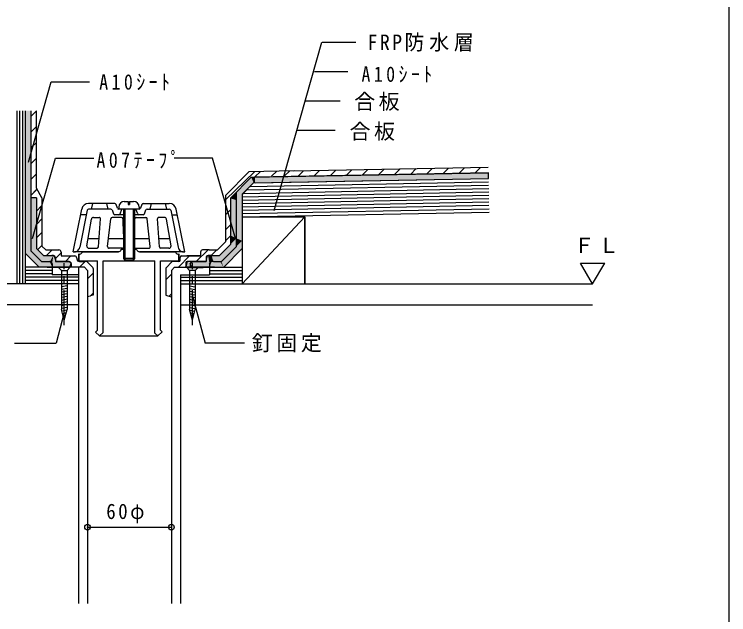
# Model space of a CAD drawing. Units: millimetres, scale not verified. Extents: x -416 to 484, y -609 to 676.
# Drawn here: x -27 to 484, y -229 to 200 of the extents above; entities that cross this region are included whole.
import ezdxf

# ---------------------------------------------------------------- set-up
doc = ezdxf.new("R2010")
doc.units = ezdxf.units.MM
doc.header["$LTSCALE"] = 5
doc.header["$PDMODE"] = 32
doc.header["$PDSIZE"] = 4
doc.linetypes.add('CHAIN1', pattern=[8, 5, -1, 1, -1])
doc.linetypes.add('DASHED1', pattern=[1.8, 1.2, -0.6])
for name, color, linetype in [('0-0_境界寸法', 7, 'Continuous'), ('A-0', 4, 'Continuous'), ('A-9', 9, 'DASHED1'), ('F-0', 2, 'Continuous')]:
    doc.layers.add(name, color=color, linetype=linetype)
doc.styles.add('ＭＳ ゴシック', font='')
doc.styles.get('ＭＳ ゴシック').set_extended_font_data('MS Gothic')

msp = doc.modelspace()

# ---------------------------------------------------------------- linework, layer by layer
at = {"layer": '0-0_境界寸法'}
for p, q in [((135.875, 55.276), (180.874, 55.276)), ((135.875, 53.508), (135.875, 7.244)), ((386.75, 7.244), (378.091, 22.244)), ((378.091, 22.244), (395.41, 22.244)), ((386.75, 7.244), (395.41, 22.244))]:
    msp.add_line(p, q, dxfattribs=at)
at = {"layer": 'A-0'}
for p, q in [((158.786, 59.741), (192.938, 180.326)), ((193.234, 180.242), (217.216, 180.242)), ((187.614, 159.265), (211.596, 159.265)), ((-17.098, 94.406), (-0.793, 151.977)), ((-0.793, 151.977), (26.625, 151.977)), ((181.032, 138.289), (205.975, 138.289)), ((-25.408, 131.251), (-25.408, 7.244)), ((-23.408, 131.251), (-23.408, 7.244)), ((-21.408, 131.251), (-21.408, 7.244)), ((-19.408, 131.251), (-19.408, 30.998)), ((-15.408, 127.251), (-11.408, 131.251)), ((-15.408, 115.937), (-11.408, 119.937)), ((175.092, 117.313), (202.509, 117.313)), ((-15.408, 104.624), (-11.408, 108.623)), ((-15.408, 93.31), (-11.408, 97.31)), ((-14.106, 39.804), (2.199, 97.376)), ((2.199, 97.376), (29.616, 97.376)), ((114.756, 97.376), (87.338, 97.376)), ((131.061, 39.804), (114.756, 97.376)), ((123.874, 67.581), (145.044, 87.692)), ((145.044, 83.902), (149.136, 87.789)), ((156.98, 84.32), (160.675, 88.014)), ((166.004, 84.32), (169.923, 88.239)), ((175.75, 84.253), (179.825, 88.328)), ((187.275, 84.464), (191.35, 88.539)), ((198.8, 84.675), (202.876, 88.751)), ((210.325, 84.887), (214.401, 88.962)), ((221.85, 85.098), (225.926, 89.174)), ((233.375, 85.309), (237.45, 89.385)), ((244.9, 85.521), (248.976, 89.596)), ((256.425, 85.732), (260.501, 89.808)), ((267.95, 85.943), (272.026, 90.019)), ((279.476, 86.155), (283.551, 90.23)), ((291.001, 86.366), (295.076, 90.442)), ((302.525, 86.578), (306.601, 90.653)), ((-15.408, 81.996), (-11.408, 85.996)), ((136.018, 71.452), (144.115, 79.684)), ((139.218, 74.584), (312.305, 77.955)), ((141.667, 77.032), (312.259, 80.355)), ((-15.408, 70.682), (-10.997, 75.093)), ((-15.408, 70.682), (-11.408, 74.683)), ((135.875, 69.717), (312.399, 73.156)), ((136.77, 72.135), (312.352, 75.556)), ((-11.408, 68.876), (-15.408, 68.876)), ((127.874, 41.915), (127.874, 68.467)), ((131.875, 34.187), (131.875, 67.239)), ((135.875, 71.594), (135.875, 16.903)), ((135.875, 64.916), (312.492, 68.357)), ((-11.408, 59.369), (-7.408, 63.369)), ((-11.408, 59.369), (-7.408, 63.369)), ((44.665, 64.859), (25.957, 64.859)), ((28.858, 64.859), (27.858, 60.858)), ((38.858, 64.859), (39.858, 60.858)), ((46.614, 61.507), (45.601, 64.21)), ((64.115, 64.21), (63.101, 61.507)), ((65.051, 64.859), (83.759, 64.859)), ((70.858, 64.859), (69.858, 60.858)), ((80.858, 64.859), (81.858, 60.858)), ((135.875, 62.516), (312.539, 65.958)), ((135.875, 60.116), (312.586, 63.558)), ((14.957, 30.355), (21.054, 60.839)), ((24.977, 60.054), (19.664, 33.493)), ((24.337, 56.858), (20.258, 56.858)), ((41.893, 60.858), (25.957, 60.858)), ((42.83, 60.209), (43.843, 57.507)), ((50.858, 56.858), (44.779, 56.858)), ((62.165, 60.858), (47.551, 60.858)), ((48.601, 57.507), (49.858, 60.858)), ((64.937, 56.858), (58.858, 56.858)), ((61.115, 57.507), (59.858, 60.858)), ((65.874, 57.507), (66.887, 60.209)), ((67.823, 60.858), (83.759, 60.858)), ((84.739, 60.054), (90.052, 33.493)), ((85.379, 56.858), (89.458, 56.858)), ((94.759, 30.355), (88.662, 60.839)), ((123.874, 56.845), (127.874, 60.644)), ((135.875, 57.715), (312.633, 61.159)), ((-7.494, 53.769), (-11.408, 49.855)), ((24.74, 34.607), (27.99, 53.606)), ((29.468, 54.853), (33.489, 54.853)), ((32.995, 33.779), (34.486, 53.779)), ((39.605, 33.964), (41.821, 53.964)), ((49.633, 54.853), (42.815, 54.853)), ((50.858, 43.128), (50.633, 53.875)), ((58.858, 43.128), (59.082, 53.875)), ((60.083, 54.853), (66.901, 54.853)), ((70.112, 33.964), (67.895, 53.964)), ((76.721, 33.779), (75.23, 53.779)), ((80.248, 54.853), (76.227, 54.853)), ((84.976, 34.607), (81.726, 53.606)), ((180.874, 55.276), (135.875, 7.244)), ((123.874, 46.108), (127.874, 49.908)), ((-7.58, 44.17), (-11.408, 40.342)), ((123.967, 38.062), (127.833, 41.928)), ((25.638, 39.858), (33.448, 39.858)), ((40.258, 39.858), (50.858, 39.858)), ((58.858, 39.858), (69.458, 39.858)), ((76.268, 39.858), (84.078, 39.858)), ((119.614, 27.583), (127.874, 35.843)), ((-15.408, 30.998), (-7.729, 23.318)), ((-6.364, 27.611), (-11.408, 32.655)), ((-10.495, 31.742), (-7.667, 34.57)), ((-4.162, 27.611), (-0.173, 31.6)), ((26.219, 32.854), (31.998, 32.854)), ((50.052, 32.854), (40.599, 32.854)), ((59.664, 32.854), (69.118, 32.854)), ((83.497, 32.854), (77.718, 32.854)), ((103.015, 23.332), (111.234, 31.551)), ((113.588, 27.41), (117.789, 31.611)), ((121.005, 23.318), (131.875, 34.187)), ((0.778, 27.611), (-0.293, 27.611)), ((2.27, 25.594), (6.271, 29.594)), ((9.366, 23.318), (13.366, 27.318)), ((47.297, 30.281), (15.92, 30.281)), ((93.797, 30.281), (62.42, 30.281)), ((90.218, 19.318), (98.219, 27.318)), ((111.542, 27.611), (112.613, 27.611)), ((119.293, 27.904), (119.293, 27.904)), ((-2.364, 23.611), (-2.364, 23.611)), ((-0.214, 21.742), (-1.715, 23.242)), ((12.04, 23.318), (2.278, 23.318)), ((12.04, 23.311), (5.811, 23.311)), ((19.508, 19.318), (23.508, 23.318)), ((109.277, 23.318), (96.547, 23.318)), ((100.28, 23.318), (110.042, 23.318)), ((100.28, 23.311), (106.509, 23.311)), ((110.23, 23.857), (109.984, 23.611)), ((112.534, 21.742), (114.034, 23.242)), ((114.684, 23.611), (114.684, 23.611)), ((115.292, 23.262), (115.32, 23.29)), ((120.657, 23.611), (120.657, 23.611)), ((-0.214, 16.903), (-19.408, 16.903)), ((4.447, 19.318), (4.447, 19.018)), ((4.447, 19.318), (12.647, 19.318)), ((6.497, 16.968), (4.447, 19.018)), ((6.497, 16.968), (10.597, 16.968)), ((6.497, 16.968), (6.497, -11.031)), ((10.597, 16.968), (12.647, 19.018)), ((10.597, 16.968), (10.597, -11.031)), ((104.401, 19.318), (96.201, 19.318)), ((98.252, 16.968), (96.201, 19.018)), ((102.352, 16.968), (98.252, 16.968)), ((98.252, 16.968), (98.252, -11.031)), ((107.873, 19.318), (99.673, 19.318)), ((102.352, 16.968), (104.401, 19.018)), ((102.352, 16.968), (102.352, -11.031)), ((104.401, 19.318), (104.401, 19.018)), ((107.873, 19.318), (107.873, 19.018)), ((112.534, 16.903), (135.875, 16.903)), ((-0.214, 14.488), (-19.408, 14.488)), ((18.737, 12.073), (-19.408, 12.073)), ((25.237, 10.905), (29.237, 14.905)), ((81.237, 10.336), (85.237, 14.336)), ((91.737, 12.073), (135.875, 12.073)), ((112.534, 14.488), (135.875, 14.488)), ((18.737, 9.659), (-19.408, 9.659)), ((8.547, 7.559), (6.497, 7.15)), ((10.597, 6.029), (6.497, 5.211)), ((91.737, 9.659), (135.875, 9.659)), ((98.252, 6.029), (102.352, 5.211)), ((100.301, 7.559), (102.352, 7.15)), ((135.875, 9.659), (135.875, 7.244)), ((10.597, 4.09), (6.497, 3.273)), ((10.597, 2.151), (6.497, 1.334)), ((10.597, 0.212), (6.497, -0.605)), ((27.099, -1.375), (29.237, 0.763)), ((83.606, -1.437), (85.237, 0.194)), ((98.252, 4.09), (102.352, 3.273)), ((98.252, 2.151), (102.352, 1.334)), ((98.252, 0.212), (102.352, -0.605)), ((99.838, 0.347), (109.332, -35.082)), ((10.597, -1.727), (6.497, -2.544)), ((10.597, -3.665), (6.497, -4.483)), ((98.252, -1.727), (102.352, -2.544)), ((98.252, -3.665), (102.352, -4.483)), ((10.597, -5.604), (6.497, -6.422)), ((10.597, -7.543), (6.497, -8.361)), ((10.597, -9.482), (6.497, -10.3)), ((98.252, -5.604), (102.352, -6.422)), ((98.252, -7.543), (102.352, -8.361)), ((98.252, -9.482), (102.352, -10.3)), ((8.547, -13.189), (2.681, -35.082)), ((8.547, -18.682), (6.497, -11.031)), ((10.487, -11.443), (6.804, -12.177)), ((9.938, -13.491), (7.297, -14.018)), ((8.547, -18.682), (10.597, -11.031)), ((100.301, -18.682), (98.252, -11.031)), ((98.362, -11.443), (102.044, -12.177)), ((98.911, -13.491), (101.551, -14.018)), ((100.301, -18.682), (102.352, -11.031)), ((9.389, -15.539), (7.79, -15.858)), ((99.459, -15.539), (101.058, -15.858)), ((-27.025, -35.082), (2.681, -35.082)), ((137.499, -35.082), (109.332, -35.082)), ((25.237, -166.824), (85.237, -166.824))]:
    msp.add_line(p, q, dxfattribs=at)
at = {"layer": 'A-0', "color": 3}
for p, q in [((-19.408, 131.251), (-19.408, 7.244)), ((-15.408, 131.251), (-15.408, 30.998)), ((142.397, 83.641), (312.135, 86.754)), ((144.115, 79.684), (312.212, 82.754)), ((135.875, 71.306), (144.115, 79.684)), ((131.875, 39.844), (131.875, 72.944)), ((-11.408, 68.876), (-11.408, 32.655)), ((135.875, 67.317), (312.446, 70.757)), ((135.874, 55.315), (312.68, 58.759)), ((180.874, 55.276), (180.874, 7.244)), ((-7.729, 23.318), (-15.408, 30.998)), ((49.237, 31.797), (49.358, 32.282)), ((49.358, 32.282), (50.858, 32.282)), ((58.858, 32.282), (60.358, 32.282)), ((60.479, 31.797), (60.358, 32.282)), ((-19.408, 29.341), (-9.385, 19.318)), ((19.095, 23.781), (19.095, 28.886)), ((21.308, 29.854), (21.404, 30.281)), ((21.404, 30.281), (47.297, 30.281)), ((62.42, 30.281), (88.311, 30.281)), ((88.408, 29.854), (88.311, 30.281)), ((90.621, 23.781), (90.621, 28.886)), ((19.095, 23.781), (32.358, 23.781)), ((19.54, 23.318), (22.929, 23.318)), ((36.348, 23.781), (73.368, 23.781)), ((73.368, -27.872), (73.368, 23.781)), ((77.358, 23.781), (90.621, 23.781)), ((77.358, -25.719), (77.358, 23.781)), ((-0.214, 19.318), (-19.408, 19.318)), ((-0.214, 19.318), (-0.214, 19.242)), ((22.929, 19.318), (-0.214, 19.318)), ((-0.214, 19.242), (-0.214, 13.818)), ((18.737, 19.243), (18.737, -221.406)), ((25.237, 17.011), (25.237, -20.822)), ((25.237, 17.011), (25.237, -221.406)), ((85.237, 17.011), (87.545, 19.318)), ((85.237, 17.011), (85.237, -20.822)), ((85.237, 17.011), (85.237, -221.406)), ((112.534, 19.318), (135.875, 19.318)), ((112.534, 19.318), (112.534, 19.242)), ((18.737, 13.818), (-0.214, 13.818)), ((91.737, 13.818), (112.534, 13.818)), ((91.737, 13.818), (112.534, 13.818)), ((91.737, 13.818), (91.737, -221.406)), ((18.737, 7.244), (-39.408, 7.244)), ((91.737, 7.244), (386.75, 7.244)), ((18.737, -7.757), (-39.408, -7.757)), ((91.737, -7.757), (386.75, -7.757)), ((30.926, -27.15), (33.755, -29.979)), ((33.755, -29.979), (75.475, -29.979)), ((75.475, -29.979), (73.368, -27.872)), ((78.547, -26.907), (75.475, -29.979)), ((78.547, -26.907), (77.358, -25.719))]:
    msp.add_line(p, q, dxfattribs=at)
at = {"layer": 'A-0', "color": 2}
for p, q in [((-11.408, 75.804), (-11.408, 131.251)), ((172.297, 88.19), (312.061, 90.753)), ((142.397, 83.641), (127.874, 68.876)), ((-7.408, 68.876), (-11.408, 75.804)), ((-7.408, 68.876), (-7.408, 34.312)), ((123.874, 70.105), (123.874, 37.328)), ((127.874, 35.843), (127.874, 68.876)), ((123.899, 37.304), (118.206, 31.611)), ((-6.364, 27.611), (-11.408, 32.655)), ((-4.707, 31.611), (-7.408, 34.312)), ((-4.707, 31.611), (4.752, 31.611)), ((112.328, 31.611), (107.567, 31.611)), ((112.272, 31.611), (118.206, 31.611)), ((122.662, 19.318), (135.875, 32.53)), ((-6.364, 27.611), (0.778, 27.611)), ((2.278, 26.111), (2.278, 23.318)), ((6.225, 30.111), (6.225, 27.318)), ((6.225, 27.318), (16.041, 27.318)), ((17.541, 25.818), (17.541, 25.318)), ((19.095, 28.782), (19.095, 23.781)), ((90.621, 28.782), (90.621, 23.781)), ((91.523, 24.318), (91.523, 26.318)), ((92.522, 27.318), (106.095, 27.318)), ((106.095, 27.318), (96.279, 27.318)), ((106.095, 30.111), (106.095, 27.318)), ((110.042, 26.111), (110.042, 23.318)), ((113.984, 27.611), (111.542, 27.611)), ((-7.729, 23.318), (-1.715, 23.318)), ((-0.214, 21.742), (-0.214, 19.242)), ((2.278, 23.318), (12.04, 23.318)), ((13.541, 21.818), (13.541, 19.318)), ((24.172, 23.318), (19.54, 23.318)), ((28.944, 18.96), (24.88, 23.025)), ((81.237, 18.667), (85.888, 23.318)), ((90.522, 23.318), (85.888, 23.318)), ((95.546, 22.318), (95.546, 19.437)), ((109.277, 23.318), (96.547, 23.318)), ((98.779, 21.818), (98.779, 19.318)), ((110.042, 23.318), (100.28, 23.318)), ((112.534, 21.742), (112.534, 19.242)), ((115.306, 23.318), (114.034, 23.318)), ((115.292, 23.262), (115.348, 23.318)), ((115.292, 23.318), (121.005, 23.318)), ((22.929, 19.318), (25.237, 17.011)), ((29.237, 18.253), (29.237, -0.802)), ((81.237, 18.667), (81.237, -0.802)), ((81.237, -0.802), (85.171, -1.856))]:
    msp.add_line(p, q, dxfattribs=at)
at = {"layer": 'A-0', "color": 7}
for p, q in [((312.135, 86.754), (145.121, 83.691)), ((47.551, 62.258), (47.551, 60.858)), ((51.551, 66.259), (54.358, 66.259)), ((54.358, 66.259), (54.358, 64.259)), ((54.358, 64.259), (55.358, 64.259)), ((55.358, 66.259), (55.358, 64.259)), ((55.358, 66.259), (58.165, 66.259)), ((62.165, 62.258), (62.165, 60.858)), ((50.858, 60.858), (50.858, 25.411)), ((51.858, 60.858), (51.858, 24.411)), ((57.858, 60.858), (57.858, 24.411)), ((58.858, 60.858), (58.858, 25.411)), ((180.874, 7.244), (180.874, 55.276)), ((18.737, 13.818), (18.737, 1.818)), ((91.737, 13.818), (91.737, 1.818))]:
    msp.add_line(p, q, dxfattribs=at)
at = {"layer": 'A-0', "linetype": 'CHAIN1'}
for p, q in [((8.547, -22.252), (8.547, 22.097)), ((100.301, -22.252), (100.301, 22.097))]:
    msp.add_line(p, q, dxfattribs=at)
at = {"layer": 'A-0', "color": 2}
for points in [[(173.084, 88.206), (140.693, 87.613), (124.161, 70.806)], [(113.928, 27.611), (119.642, 27.611), (127.874, 35.843)], [(110.23, 23.857), (109.984, 23.611), (109.984, 23.611)], [(29.237, -0.802), (27.238, -1.338), (27.112, -1.371), (25.291, -1.859)]]:
    msp.add_lwpolyline(points, dxfattribs=at)
at = {"layer": 'A-0', "color": 7}
for points in [[(145.121, 79.692), (312.212, 82.754), (312.135, 86.754)], [(58.858, 25.411), (50.858, 25.411), (51.858, 24.411)], [(58.858, 25.411), (57.858, 24.411), (51.858, 24.411)]]:
    msp.add_lwpolyline(points, dxfattribs=at)
at = {"layer": 'A-0'}
for points in [[(-3.728, 19.318), (12.647, 19.318), (13.541, 21.818), (12.04, 23.318)], [(96.547, 23.318), (95.546, 19.437), (111.348, 19.318)], [(116.048, 19.318), (99.673, 19.318), (98.779, 21.818), (100.28, 23.318)], [(12.647, 19.318), (12.647, 19.018), (4.447, 19.018)], [(96.201, 19.318), (96.201, 19.018), (104.401, 19.018)], [(99.673, 19.318), (99.673, 19.018), (107.873, 19.018)]]:
    msp.add_lwpolyline(points, dxfattribs=at)
at = {"layer": 'A-0', "color": 3}
for points in [[(30.926, -27.15), (32.358, -25.719), (32.358, 23.781)], [(33.755, -29.979), (36.348, -27.386), (36.348, 23.781)], [(87.545, 19.318), (112.534, 19.318), (112.534, 13.818)]]:
    msp.add_lwpolyline(points, dxfattribs=at)
at = {"layer": 'A-0'}
msp.add_lwpolyline([(96.547, 23.318), (95.546, 22.318), (95.546, 19.437)], close=True, dxfattribs=at)
at = {"layer": 'A-0', "color": 2}
for centre, radius, start, end in [((124.875, 70.105), 1, 135.47351, 180), ((4.725, 30.111), 1.5, 0, 90), ((107.595, 30.111), 1.5, 90, 180), ((0.778, 26.111), 1.5, 0, 90), ((16.041, 25.818), 1.5, 0, 90), ((92.522, 26.318), 1, 90, 180), ((111.542, 26.111), 1.5, 90, 180), ((-1.715, 21.742), 1.5, 0, 90), ((12.04, 21.818), 1.5, 0, 90), ((19.54, 25.318), 2, 180, 270), ((24.172, 22.318), 1, 45, 90), ((90.522, 24.318), 1, 270, 0), ((96.547, 22.318), 1, 90, 180), ((100.28, 21.818), 1.5, 90, 180), ((109.277, 24.318), 1, 270, 315), ((114.034, 21.742), 1.5, 90, 180), ((28.237, 18.253), 1, 359.99998, 45)]:
    msp.add_arc(centre, radius, start, end, dxfattribs=at)
at = {"layer": 'A-0'}
for centre, radius, start, end in [((25.957, 59.858), 5, 90, 168.68973), ((44.665, 63.858), 1, 20.55605, 90), ((47.551, 61.858), 1, 200.55505, 270), ((62.165, 61.858), 1, 270, 339.44395), ((65.051, 63.858), 1, 90, 159.44495), ((83.759, 59.858), 5, 11.31027, 90), ((25.957, 59.858), 1, 90, 168.69006), ((41.893, 59.858), 1, 20.55505, 90), ((44.779, 57.859), 1, 200.55603, 270), ((47.665, 57.859), 1, 270, 339.44395), ((62.051, 57.859), 1, 200.55603, 270), ((64.937, 57.859), 1, 270, 339.44495), ((67.823, 59.858), 1, 90, 159.44395), ((83.759, 59.858), 1, 11.30994, 90), ((29.468, 53.354), 1.5, 90, 170.29597), ((33.489, 53.854), 1, 355.73439, 90), ((42.815, 53.854), 1, 90, 173.67554), ((49.633, 53.854), 1, 1.19946, 90), ((60.083, 53.854), 1, 90, 178.80054), ((66.901, 53.854), 1, 6.32446, 90), ((76.227, 53.854), 1, 90, 184.26561), ((80.248, 53.354), 1.5, 9.70403, 90), ((15.742, 34.278), 4, 258.68867, 348.68979), ((26.219, 34.354), 1.5, 170.29622, 270), ((31.998, 33.853), 1, 270, 355.73439), ((40.599, 33.853), 1, 173.67661, 270), ((50.052, 33.853), 1, 270, 323.73279), ((59.664, 33.853), 1, 216.26721, 270), ((69.118, 33.853), 1, 270, 6.32339), ((77.718, 33.853), 1, 184.26561, 270), ((83.497, 34.354), 1.5, 270, 9.70378), ((93.975, 34.278), 4, 191.31021, 281.31131)]:
    msp.add_arc(centre, radius, start, end, dxfattribs=at)
at = {"layer": 'A-0', "color": 7}
for centre, start, end in [((51.551, 62.258), 90, 180), ((58.165, 62.258), 0, 90)]:
    msp.add_arc(centre, 4, start, end, dxfattribs=at)
at = {"layer": 'A-0', "color": 3}
for centre, radius, start, end in [((47.297, 32.282), 2, 270, 345.96341), ((62.42, 32.282), 2, 194.03659, 270), ((19.845, 30.185), 1.5, 240.00026, 347.23244), ((89.871, 30.185), 1.5, 192.76756, 299.99974)]:
    msp.add_arc(centre, radius, start, end, dxfattribs=at)
at = {"layer": 'A-0'}
for p in [(25.237, -166.824), (85.237, -166.824)]:
    msp.add_point(p, dxfattribs=at)
at = {"layer": 'A-0', "color": 7}
for points in [[(-15.408, 131.251), (-19.408, 131.251), (-19.408, 29.341)], [(-19.408, 29.341), (-15.408, 30.998), (-15.408, 131.251)], [(144.115, 79.684), (142.397, 83.641), (131.875, 72.944)], [(144.115, 79.684), (145.121, 83.691), (142.397, 83.641)], [(144.115, 79.684), (145.121, 79.702), (145.121, 83.691)], [(131.875, 72.944), (135.875, 71.306), (144.115, 79.684)], [(131.875, 72.944), (131.875, 39.844), (135.875, 38.187)], [(131.875, 72.944), (135.875, 38.187), (135.875, 71.306)], [(122.662, 19.318), (135.875, 38.187), (121.005, 23.318)], [(122.662, 19.318), (135.875, 32.53), (135.875, 38.187)], [(135.875, 38.187), (131.875, 39.844), (131.875, 34.187)], [(-19.408, 29.341), (-7.729, 23.318), (-15.408, 30.998)], [(-19.408, 29.341), (-9.385, 19.318), (-0.214, 19.318)], [(-19.408, 29.341), (-0.214, 19.318), (-7.729, 23.318)], [(-0.214, 19.318), (-1.715, 23.242), (-7.729, 23.318)], [(-6.449, 23.312), (-1.574, 23.242), (-1.715, 23.318)], [(-0.214, 19.318), (-0.215, 21.742), (-1.715, 23.242)], [(-0.215, 21.742), (-1.715, 23.242), (-0.207, 21.788), (-0.22, 22.001)], [(-1.715, 23.242), (-1.574, 23.242), (-0.22, 22.001), (-0.47, 22.553)], [(-1.574, 23.242), (-1.097, 23.155), (-0.47, 22.553), (-0.759, 22.879)], [(112.534, 21.742), (114.034, 23.242), (112.527, 21.788), (112.539, 22.001)], [(112.527, 21.788), (112.534, 19.318), (114.034, 23.242)], [(112.534, 19.318), (114.034, 23.242), (120.049, 23.318)], [(120.049, 23.318), (112.534, 19.318), (122.662, 19.318)], [(114.034, 23.242), (113.894, 23.242), (112.539, 22.001), (112.79, 22.553)], [(113.894, 23.242), (113.417, 23.155), (112.79, 22.553), (113.079, 22.879)], [(118.769, 23.312), (113.894, 23.242), (114.034, 23.318)], [(122.662, 19.318), (121.005, 23.318), (120.049, 23.318)]]:
    msp.add_solid(points, dxfattribs=at)
at = {"layer": 'A-0', "color": 9}
for points in [[(127.874, 68.876), (131.875, 67.239), (131.875, 72.944)], [(-15.408, 30.998), (-11.408, 32.655), (-15.408, 68.876), (-11.408, 68.876)], [(131.875, 39.844), (127.874, 41.887), (127.874, 35.843)], [(119.614, 27.583), (121.005, 23.318), (131.875, 39.844)], [(121.005, 23.318), (131.875, 34.187), (131.875, 39.844)], [(-6.364, 27.611), (-11.408, 32.655), (-15.408, 30.998)], [(-15.408, 30.998), (-7.729, 23.318), (-1.715, 23.318)], [(-6.364, 27.611), (-15.408, 30.998), (-1.715, 23.318)], [(-1.715, 23.318), (0.778, 27.611), (-6.364, 27.611)], [(0.778, 27.611), (-1.715, 23.318), (-0.881, 23.015)], [(0.778, 27.611), (-0.881, 23.015), (-0.413, 22.509)], [(0.778, 27.611), (-0.413, 22.509), (-0.236, 22.06)], [(0.778, 27.611), (-0.236, 22.06), (-0.214, 21.742)], [(-0.214, 19.318), (2.278, 23.318), (0.778, 27.611)], [(0.778, 27.611), (-0.214, 21.742), (-0.214, 19.318)], [(0.778, 27.611), (2.278, 23.318), (1.371, 27.455), (1.674, 27.304)], [(2.278, 23.318), (2.278, 26.111), (1.674, 27.304), (2.003, 26.949)], [(2.278, 26.111), (2.256, 26.494), (2.003, 26.949)], [(112.534, 19.318), (110.042, 23.318), (111.542, 27.611)], [(111.542, 27.611), (110.042, 23.318), (110.949, 27.455), (110.646, 27.304)], [(110.042, 23.318), (110.042, 26.111), (110.646, 27.304), (110.317, 26.949)], [(110.042, 26.111), (110.064, 26.494), (110.317, 26.949)], [(111.542, 27.611), (114.034, 23.318), (113.201, 23.015)], [(111.542, 27.611), (113.201, 23.015), (112.733, 22.509)], [(111.542, 27.611), (112.733, 22.509), (112.556, 22.06)], [(111.542, 27.611), (112.556, 22.06), (112.534, 21.742)], [(111.542, 27.611), (112.534, 21.742), (112.534, 19.318)], [(111.542, 27.611), (114.034, 23.318), (115.348, 23.318)], [(115.348, 23.318), (113.984, 27.611), (111.542, 27.611)], [(113.928, 27.611), (115.348, 23.318), (121.005, 23.318)], [(119.614, 27.583), (113.928, 27.611), (121.005, 23.318)], [(-0.214, 19.318), (13.541, 21.818), (12.04, 23.318)], [(-0.214, 19.318), (12.04, 23.318), (2.278, 23.318)], [(-0.214, 19.318), (13.541, 19.318), (13.541, 21.818)], [(12.04, 23.318), (13.54, 21.818), (12.407, 23.275), (12.698, 23.165)], [(13.54, 21.818), (13.469, 22.292), (12.698, 23.165), (13.036, 22.952)], [(13.469, 22.292), (13.28, 22.693), (13.036, 22.952)], [(112.534, 19.318), (98.779, 21.818), (100.28, 23.318)], [(112.534, 19.318), (98.779, 19.318), (98.779, 21.818)], [(100.28, 23.318), (98.78, 21.818), (99.913, 23.275), (99.622, 23.165)], [(98.78, 21.818), (98.851, 22.292), (99.622, 23.165), (99.283, 22.952)], [(98.851, 22.292), (99.04, 22.693), (99.283, 22.952)], [(112.534, 19.318), (100.28, 23.318), (110.042, 23.318)]]:
    msp.add_solid(points, dxfattribs=at)
at = {"layer": 'A-9', "color": 7}
msp.add_solid([(145.121, 83.691), (145.121, 79.702), (312.135, 86.754), (312.212, 82.754)], dxfattribs=at)
at = {"layer": 'A-9'}
for points in [[(127.874, 68.876), (127.874, 68.467), (131.875, 67.239)], [(127.874, 68.467), (131.875, 67.239), (127.874, 41.915), (131.875, 39.844)], [(95.546, 19.437), (96.547, 23.318), (111.348, 19.318), (109.277, 23.318)], [(95.546, 19.437), (95.546, 22.318), (96.547, 23.318)], [(95.547, 22.318), (96.547, 23.318), (95.572, 22.556), (95.696, 22.853)], [(96.547, 23.318), (96.419, 23.309), (95.696, 22.853), (95.948, 23.121)], [(96.419, 23.309), (96.231, 23.259), (95.948, 23.121)]]:
    msp.add_solid(points, dxfattribs=at)
at = {"layer": 'F-0'}
msp.add_lwpolyline([(-415.821, -608.833), (-415.821, 676.167), (484.178, 676.167), (484.178, -608.833)], close=True, dxfattribs=at)

# ---------------------------------------------------------------- texts
at = {"layer": '0-0_境界寸法', "insert": (373.213, 29.479), "char_height": 11, "attachment_point": 7, "style": 'ＭＳ ゴシック'}
msp.add_mtext('\\T1.17;ＦＬ', dxfattribs=at)
at = {"layer": 'A-0', "color": 7, "char_height": 11, "attachment_point": 7, "style": 'ＭＳ ゴシック'}
for s, insert in [('\\T1.24;\\W0.95;FRP防水層', (225.637, 173.62)), ('\\T1.39;\\W0.85;A10ｼｰﾄ', (221.315, 151.51)), ('\\T1.39;\\W0.85;A10ｼｰﾄ', (33.581, 145.95)), ('\\T1.17;合板', (216.07, 131.155)), ('\\T1.17;合板', (212.751, 109.749)), ('\\T1.39;\\W0.85;A07ﾃｰﾌﾟ', (31.615, 89.896)), ('\\T1.17;釘固定', (142.786, -41.738)), ('\\T1.27;\\W0.9;60φ', (38.625, -163.967))]:
    msp.add_mtext(s, dxfattribs=dict(at, insert=insert))

doc.saveas('drawing.dxf')
